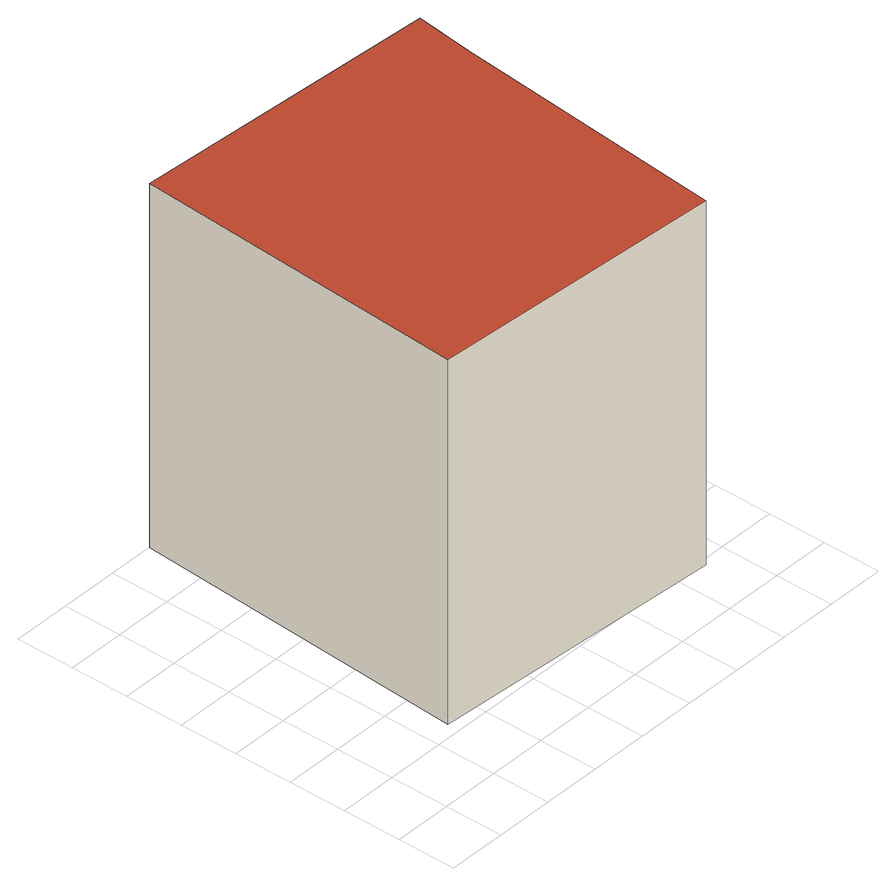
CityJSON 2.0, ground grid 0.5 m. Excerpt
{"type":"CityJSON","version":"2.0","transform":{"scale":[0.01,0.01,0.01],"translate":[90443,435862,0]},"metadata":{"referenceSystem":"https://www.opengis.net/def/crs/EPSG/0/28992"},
"CityObjects":{
"building1":{"type":"Building","attributes":{"TerrainHeight":1.36,"bron_tex":"UltraCAM-X 10cm juni 2008","voll_tex":"complete","bron_geo":"Lidar 15-30 punten - nov. 2008","status":"1"},"geometry":[{"type":"MultiSurface","lod":"2","boundaries":[[[0,1,2,3,4]],[[5,6,7,8,9]],[[0,4,7,6]],[[4,3,8,7]],[[3,2,9,8]],[[2,1,10,11]],[[1,0,6,5]]],"semantics":{"surfaces":[{"type":"RoofSurface"},{"type":"GroundSurface"},{"type":"WallSurface"}],"values":[0,1,2,2,2,2,2]}}]}
},
"vertices":[
[72,61,318],[327,45,318],[349,283,318],[355,332,318],[89,350,318],[327,45,0],[72,61,0],[89,350,0],[355,332,0],[349,283,0],[327,45,257],[349,283,257]
]}
